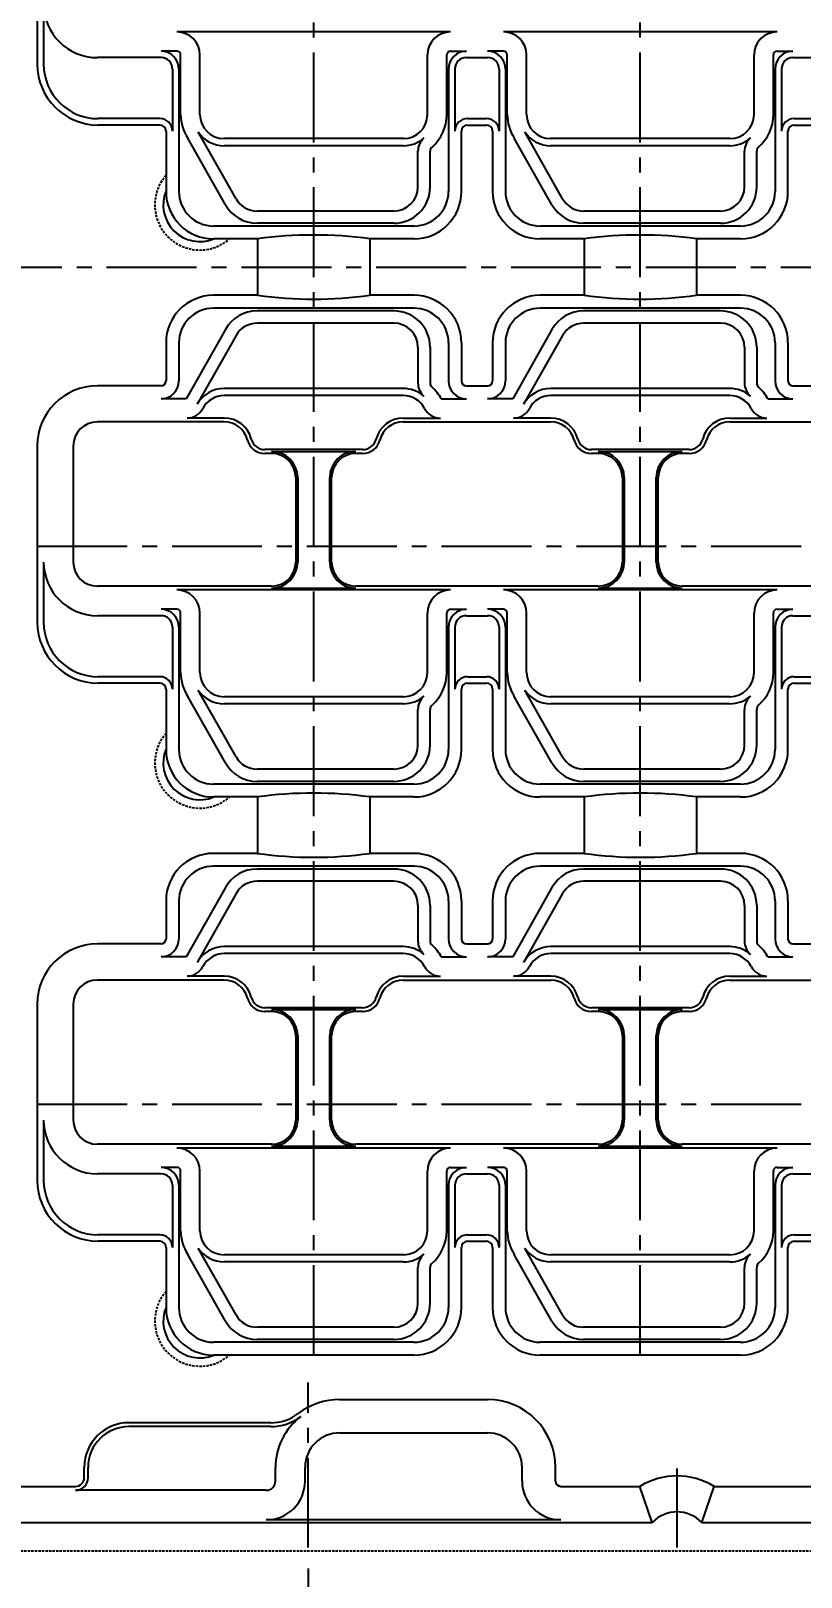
# Model space of a CAD drawing. Extents: x -775 to -24, y -299 to 215.
# Drawn here: x -667.1 to -593.7, y -125 to 22.5 of the extents above; entities that cross this region are included whole.
import ezdxf

# ---------------------------------------------------------------- set-up
doc = ezdxf.new("R2010")
doc.units = 0
doc.header["$LTSCALE"] = 0.45
doc.header["$MEASUREMENT"] = 0
doc.linetypes.add('CENTER2', pattern=[28.575, 19.05, -3.175, 3.175, -3.175])
doc.linetypes.add('HIDDENX2', pattern=[0.75, 0.5, -0.25])
doc.layers.get('0').update_dxf_attribs({"linetype": 'CONTINUOUS'})
doc.layers.get('DEFPOINTS').update_dxf_attribs({"linetype": 'CONTINUOUS'})
for name, color, linetype in [('CENTER', 243, 'CENTER2'), ('DETAIL', 6, 'CONTINUOUS'), ('DIMENSION', 3, 'CONTINUOUS'), ('HIDDEN', 5, 'HIDDENX2'), ('LINE', 7, 'CONTINUOUS'), ('LINE1', 30, 'CONTINUOUS'), ('LINE2', 110, 'CONTINUOUS'), ('LINE3', 230, 'CONTINUOUS'), ('LINE6', 60, 'CONTINUOUS'), ('LINE8', 200, 'CONTINUOUS'), ('LINE9', 140, 'CONTINUOUS'), ('SECTION', 31, 'CONTINUOUS'), ('TEXT', 4, 'CONTINUOUS')]:
    doc.layers.add(name, color=color, linetype=linetype)
doc.styles.add('ROMAND', font='romand.shx', dxfattribs={"height": 6})
doc.dimstyles.get("Standard").update_dxf_attribs({"dimtxt": 0.18, "dimasz": 0.18, "dimexe": 0.18, "dimexo": 0.0625, "dimgap": 0.09, "dimtad": 0, "dimtih": 1, "dimtoh": 1, "dimdec": 4, "dimzin": 0, "dimdsep": 46, "dimtxsty": 'STANDARD', "dimcen": 0.09, "dimadec": 0, "dimazin": 0, "dimtfac": 1, "dimtdec": 4, "dimtofl": 0, "dimtmove": 0, "dimatfit": 3, "dimfxl": 1, "dimtolj": 1, "dimtzin": 0, "dimarcsym": 0})

# ---------------------------------------------------------------- blocks, each defined once
blk = doc.blocks.new('ARROWHEAD')
for p in [(-0.5, 0.25), (-1, 0), (-0.5, -0.25)]:
    blk.add_line(p, (0, 0))
blk = doc.blocks.new('*D10')
at = {"layer": 'DEFPOINTS', "color": 0, "transparency": 16777216}
for p in [(-717.5, 79.89), (-666.55, 79.89), (-666.55, -79.89)]:
    blk.add_point(p, dxfattribs=at)
at = {"layer": 'DIMENSION', "color": 0, "lineweight": -2, "transparency": 16777216}
for p, q in [((-668.55, 79.89), (-719.5, 79.89)), ((-717.5, -73.89), (-717.5, 73.89)), ((-668.55, -79.89), (-719.5, -79.89))]:
    blk.add_line(p, q, dxfattribs=at)
at = {"layer": 'DIMENSION', "color": 0, "lineweight": -2, "transparency": 16777216, "xscale": 6, "yscale": 6, "zscale": 6}
for p, rotation in [((-717.5, 79.89), 90), ((-717.5, -79.89), 270)]:
    blk.add_blockref('ARROWHEAD', p, dxfattribs=dict(at, rotation=rotation))
at = {"layer": 'DIMENSION', "color": 0, "transparency": 16777216, "insert": (-721.5, 0), "char_height": 6, "attachment_point": 5, "rotation": 90, "style": 'ROMAND'}
blk.add_mtext('\\A1;P53.26x3=159.78', dxfattribs=at)
blk = doc.blocks.new('*D12')
at = {"layer": 'DEFPOINTS', "color": 0, "transparency": 16777216}
for p in [(-640.7, -122.195), (-359.3, -122.195), (-359.3, -157.5)]:
    blk.add_point(p, dxfattribs=at)
at = {"layer": 'DIMENSION', "color": 0, "lineweight": -2, "transparency": 16777216}
for p, q in [((-640.7, -124.195), (-640.7, -159.5)), ((-359.3, -124.195), (-359.3, -159.5)), ((-634.7, -157.5), (-365.3, -157.5))]:
    blk.add_line(p, q, dxfattribs=at)
at = {"layer": 'DIMENSION', "color": 0, "lineweight": -2, "transparency": 16777216, "xscale": 6, "yscale": 6, "zscale": 6, "rotation": 180}
blk.add_blockref('ARROWHEAD', (-640.7, -157.5), dxfattribs=at)
at = {"layer": 'DIMENSION', "color": 0, "lineweight": -2, "transparency": 16777216, "xscale": 6, "yscale": 6, "zscale": 6}
blk.add_blockref('ARROWHEAD', (-359.3, -157.5), dxfattribs=at)
at = {"layer": 'DIMENSION', "color": 0, "transparency": 16777216, "insert": (-500, -153.5), "char_height": 6, "attachment_point": 5, "style": 'ROMAND'}
blk.add_mtext('\\A1;P70.35x4=281.4', dxfattribs=at)

msp = doc.modelspace()

# ---------------------------------------------------------------- linework, layer by layer
at = {"layer": 'CENTER'}
for p, q in [((-640.175, -103.82785), (-640.175, 103.82785)), ((-609.025, -103.82785), (-609.025, 103.82785)), ((-698.5, 0), (-191.56344, 0)), ((-666.54797, -26.63), (-333.45203, -26.63)), ((-666.54797, -79.89), (-333.45203, -79.89)), ((-640.7, -122.195), (-640.7, -106.44006)), ((-605.525, -114.65638), (-605.525, -122.195))]:
    msp.add_line(p, q, dxfattribs=at)
at = {"layer": 'DETAIL'}
for p, q in [((-637.7, -111.255), (-623.6, -111.255)), ((-641, -115.85443), (-641, -114.555)), ((-620.3, -115.85443), (-620.3, -114.555)), ((-616.6, -119.55443), (-644.7, -119.55443))]:
    msp.add_line(p, q, dxfattribs=at)
for centre, radius, start, end in [((-651.02748, 5.92752), 3.5, 157.5764905, 292.4235095), ((-651.02748, -47.33248), 3.5, 157.5764905, 292.4235095), ((-651.02748, -100.59248), 3.5, 157.5764905, 292.4235095), ((-637.7, -114.555), 3.3, 90, 180), ((-623.6, -114.555), 3.3, 0, 90), ((-644.7, -115.85443), 3.7, 270, 0), ((-616.6, -115.85443), 3.7, 180, 270)]:
    msp.add_arc(centre, radius, start, end, dxfattribs=at)
at = {"layer": 'HIDDEN'}
msp.add_lwpolyline([(-671.5, -122.5), (-324.5, -122.5, 0.414213562), (-316.5, -114.5), (-316.5, 114.5, 0.414213562), (-324.5, 122.5), (-671.5, 122.5), (-683.5, 110.5), (-683.5, -110.5)], format="xyb", close=True, dxfattribs=at)
for centre in [(-651.02748, 5.92752), (-651.02748, -47.33248), (-651.02748, -100.59248)]:
    msp.add_arc(centre, 4.3, 138.7995848, 311.2004152, dxfattribs=at)
at = {"layer": 'LINE'}
for p, q in [((-648.715, -14.775), (-660.81, -14.775)), ((-631.635, -14.775), (-617.565, -14.775)), ((-600.485, -14.775), (-586.415, -14.775)), ((-663.11, -17.075), (-663.11, -28.145)), ((-644.185, -17.785), (-644.83945, -17.785)), ((-635.51055, -17.785), (-636.165, -17.785)), ((-613.035, -17.785), (-613.68945, -17.785)), ((-604.36055, -17.785), (-605.015, -17.785)), ((-641.885, -20.085), (-641.885, -28.145)), ((-638.465, -28.145), (-638.465, -20.085)), ((-610.735, -20.085), (-610.735, -28.145)), ((-607.315, -28.145), (-607.315, -20.085)), ((-644.185, -30.445), (-660.81, -30.445)), ((-613.035, -30.445), (-636.165, -30.445)), ((-581.885, -30.445), (-605.015, -30.445)), ((-648.715, -68.035), (-660.81, -68.035)), ((-631.635, -68.035), (-617.565, -68.035)), ((-600.485, -68.035), (-586.415, -68.035)), ((-663.11, -70.335), (-663.11, -81.405)), ((-644.185, -71.045), (-644.83945, -71.045)), ((-635.51055, -71.045), (-636.165, -71.045)), ((-613.035, -71.045), (-613.68945, -71.045)), ((-604.36055, -71.045), (-605.015, -71.045)), ((-641.885, -73.345), (-641.885, -81.405)), ((-638.465, -81.405), (-638.465, -73.345)), ((-610.735, -73.345), (-610.735, -81.405)), ((-607.315, -81.405), (-607.315, -73.345)), ((-644.185, -83.705), (-660.81, -83.705)), ((-613.035, -83.705), (-636.165, -83.705)), ((-581.885, -83.705), (-605.015, -83.705)), ((-607.89143, -119.8), (-609.05713, -116.36203)), ((-603.15857, -119.8), (-601.99287, -116.36203))]:
    msp.add_line(p, q, dxfattribs=at)
msp.add_lwpolyline([(-681.105, -37.54143), (-681.105, -107.71921, 0.198912367), (-679.7284, -111.04262), (-672.64051, -118.13051, 0.198912367), (-668.61, -119.8), (-607.89143, -119.8)], format="xyb", dxfattribs=at)
msp.add_lwpolyline([(-603.15857, -119.8), (-537.54143, -119.8)], dxfattribs=at)
for centre, radius, start, end in [((-660.81, -17.075), 2.3, 90, 180), ((-648.715, -17.075), 2.3, 14.3296242, 90), ((-631.635, -17.075), 2.3, 90, 165.6703758), ((-617.565, -17.075), 2.3, 14.3296242, 90), ((-600.485, -17.075), 2.3, 90, 165.6703758), ((-644.83945, -16.085), 1.7, 194.3296242, 270), ((-635.51055, -16.085), 1.7, 270, 345.6703758), ((-613.68945, -16.085), 1.7, 194.3296242, 270), ((-604.36055, -16.085), 1.7, 270, 345.6703758), ((-644.185, -20.085), 2.3, 0, 90), ((-636.165, -20.085), 2.3, 90, 180), ((-613.035, -20.085), 2.3, 0, 90), ((-605.015, -20.085), 2.3, 90, 180), ((-660.81, -28.145), 2.3, 180, 270), ((-644.185, -28.145), 2.3, 270, 360), ((-636.165, -28.145), 2.3, 180, 270), ((-613.035, -28.145), 2.3, 270, 360), ((-605.015, -28.145), 2.3, 180, 270), ((-660.81, -70.335), 2.3, 90, 180), ((-648.715, -70.335), 2.3, 14.3296242, 90), ((-631.635, -70.335), 2.3, 90, 165.6703758), ((-617.565, -70.335), 2.3, 14.3296242, 90), ((-600.485, -70.335), 2.3, 90, 165.6703758), ((-644.83945, -69.345), 1.7, 194.3296242, 270), ((-635.51055, -69.345), 1.7, 270, 345.6703758), ((-613.68945, -69.345), 1.7, 194.3296242, 270), ((-604.36055, -69.345), 1.7, 270, 345.6703758), ((-644.185, -73.345), 2.3, 0, 90), ((-636.165, -73.345), 2.3, 90, 180), ((-613.035, -73.345), 2.3, 0, 90), ((-605.015, -73.345), 2.3, 90, 180), ((-660.81, -81.405), 2.3, 180, 270), ((-644.185, -81.405), 2.3, 270, 360), ((-636.165, -81.405), 2.3, 180, 270), ((-613.035, -81.405), 2.3, 270, 360), ((-605.015, -81.405), 2.3, 180, 270), ((-605.525, -122.1), 3.3, 44.1843852, 135.8156148)]:
    msp.add_arc(centre, radius, start, end, dxfattribs=at)
at = {"layer": 'LINE1'}
for p, q in [((-647.58127, 6.51702), (-651.1947, 12.90076)), ((-616.43127, 6.51702), (-620.0447, 12.90076)), ((-631.625, 11.58468), (-648.725, 11.58468)), ((-630.235, 7.65), (-630.235, 11.05137)), ((-600.475, 11.58468), (-617.575, 11.58468)), ((-599.085, 7.65), (-599.085, 11.05137)), ((-632.535, 5.35), (-645.57967, 5.35)), ((-601.385, 5.35), (-614.42967, 5.35)), ((-632.535, -5.35), (-645.57967, -5.35)), ((-601.385, -5.35), (-614.42967, -5.35)), ((-647.58127, -6.51702), (-651.30429, -13.09437)), ((-616.43127, -6.51702), (-620.15429, -13.09437)), ((-630.235, -7.65), (-630.235, -11.0602)), ((-599.085, -7.65), (-599.085, -11.0602)), ((-631.635, -11.58468), (-648.715, -11.58468)), ((-600.485, -11.58468), (-617.565, -11.58468)), ((-647.58127, -46.74298), (-651.1947, -40.35924)), ((-616.43127, -46.74298), (-620.0447, -40.35924)), ((-631.625, -41.67532), (-648.725, -41.67532)), ((-630.235, -45.61), (-630.235, -42.20863)), ((-600.475, -41.67532), (-617.575, -41.67532)), ((-599.085, -45.61), (-599.085, -42.20863)), ((-632.535, -47.91), (-645.57967, -47.91)), ((-601.385, -47.91), (-614.42967, -47.91)), ((-632.535, -58.61), (-645.57967, -58.61)), ((-601.385, -58.61), (-614.42967, -58.61)), ((-647.58127, -59.77702), (-651.30429, -66.35437)), ((-616.43127, -59.77702), (-620.15429, -66.35437)), ((-630.235, -60.91), (-630.235, -64.3202)), ((-599.085, -60.91), (-599.085, -64.3202)), ((-631.635, -64.84468), (-648.715, -64.84468)), ((-600.485, -64.84468), (-617.565, -64.84468)), ((-647.58127, -100.00298), (-651.1947, -93.61924)), ((-616.43127, -100.00298), (-620.0447, -93.61924)), ((-631.625, -94.93532), (-648.725, -94.93532)), ((-630.235, -98.87), (-630.235, -95.46863)), ((-600.475, -94.93532), (-617.575, -94.93532)), ((-599.085, -98.87), (-599.085, -95.46863)), ((-632.535, -101.17), (-645.57967, -101.17)), ((-601.385, -101.17), (-614.42967, -101.17))]:
    msp.add_line(p, q, dxfattribs=at)
for centre, radius, start, end in [((-648.725, 14.56), 2.97532, 213.8947944, 270), ((-631.625, 14.56), 2.97532, 270, 311.369924), ((-628.535, 11.05137), 1.7, 131.369924, 180), ((-617.575, 14.56), 2.97532, 213.8947944, 270), ((-600.475, 14.56), 2.97532, 270, 311.369924), ((-597.385, 11.05137), 1.7, 131.369924, 180), ((-632.535, 7.65), 2.3, 270, 0), ((-601.385, 7.65), 2.3, 270, 0), ((-645.57967, 7.65), 2.3, 209.5114986, 270), ((-614.42967, 7.65), 2.3, 209.5114986, 270), ((-645.57967, -7.65), 2.3, 90, 150.4885014), ((-632.535, -7.65), 2.3, 0, 90), ((-614.42967, -7.65), 2.3, 90, 150.4885014), ((-601.385, -7.65), 2.3, 0, 90), ((-648.715, -14.56), 2.97532, 90, 150.4885014), ((-631.635, -14.56), 2.97532, 48.4665706, 90), ((-628.535, -11.0602), 1.7, 180, 228.4665706), ((-617.565, -14.56), 2.97532, 90, 150.4885014), ((-600.485, -14.56), 2.97532, 48.4665706, 90), ((-597.385, -11.0602), 1.7, 180, 228.4665706), ((-648.725, -38.7), 2.97532, 213.8947944, 270), ((-631.625, -38.7), 2.97532, 270, 311.369924), ((-628.535, -42.20863), 1.7, 131.369924, 180), ((-617.575, -38.7), 2.97532, 213.8947944, 270), ((-600.475, -38.7), 2.97532, 270, 311.369924), ((-597.385, -42.20863), 1.7, 131.369924, 180), ((-632.535, -45.61), 2.3, 270, 0), ((-601.385, -45.61), 2.3, 270, 0), ((-645.57967, -45.61), 2.3, 209.5114986, 270), ((-614.42967, -45.61), 2.3, 209.5114986, 270), ((-645.57967, -60.91), 2.3, 90, 150.4885014), ((-632.535, -60.91), 2.3, 0, 90), ((-614.42967, -60.91), 2.3, 90, 150.4885014), ((-601.385, -60.91), 2.3, 0, 90), ((-648.715, -67.82), 2.97532, 90, 150.4885014), ((-631.635, -67.82), 2.97532, 48.4665706, 90), ((-628.535, -64.3202), 1.7, 180, 228.4665706), ((-617.565, -67.82), 2.97532, 90, 150.4885014), ((-600.485, -67.82), 2.97532, 48.4665706, 90), ((-597.385, -64.3202), 1.7, 180, 228.4665706), ((-648.725, -91.96), 2.97532, 213.8947944, 270), ((-631.625, -91.96), 2.97532, 270, 311.369924), ((-628.535, -95.46863), 1.7, 131.369924, 180), ((-617.575, -91.96), 2.97532, 213.8947944, 270), ((-600.475, -91.96), 2.97532, 270, 311.369924), ((-597.385, -95.46863), 1.7, 131.369924, 180), ((-645.57967, -98.87), 2.3, 209.5114986, 270), ((-632.535, -98.87), 2.3, 270, 0), ((-614.42967, -98.87), 2.3, 209.5114986, 270), ((-601.385, -98.87), 2.3, 270, 0)]:
    msp.add_arc(centre, radius, start, end, dxfattribs=at)
at = {"layer": 'LINE2'}
for p, q in [((-653.225, 20.60488), (-654.735, 20.60488)), ((-652.86677, 14.56), (-652.86677, 20.24665)), ((-627.48323, 14.56), (-627.48323, 20.24665)), ((-627.125, 20.60488), (-625.615, 20.60488)), ((-622.075, 20.60488), (-623.585, 20.60488)), ((-621.71677, 14.56), (-621.71677, 20.24665)), ((-596.33323, 14.56), (-596.33323, 20.24665)), ((-595.975, 20.60488), (-594.465, 20.60488)), ((-653.035, 18.90488), (-653.035, 7.22)), ((-627.315, 18.90488), (-627.315, 7.22)), ((-621.885, 18.90488), (-621.885, 7.22)), ((-596.165, 18.90488), (-596.165, 7.22)), ((-648.59638, 5.94243), (-652.18964, 12.29052)), ((-617.44638, 5.94243), (-621.03964, 12.29052)), ((-629.06855, 7.65), (-629.06855, 11.05137)), ((-597.91855, 7.65), (-597.91855, 11.05137)), ((-630.615, 3.92), (-649.735, 3.92)), ((-632.535, 4.18355), (-645.57967, 4.18355)), ((-599.465, 3.92), (-618.585, 3.92)), ((-601.385, 4.18355), (-614.42967, 4.18355)), ((-630.615, -3.92), (-649.735, -3.92)), ((-632.535, -4.18355), (-645.57967, -4.18355)), ((-599.465, -3.92), (-618.585, -3.92)), ((-601.385, -4.18355), (-614.42967, -4.18355)), ((-653.035, -7.22), (-653.035, -10.86488)), ((-648.59638, -5.94243), (-652.34493, -12.56488)), ((-627.315, -7.22), (-627.315, -10.86488)), ((-621.885, -7.22), (-621.885, -10.86488)), ((-617.44638, -5.94243), (-621.19493, -12.56488)), ((-596.165, -7.22), (-596.165, -10.86488)), ((-629.06855, -7.65), (-629.06855, -11.0602)), ((-597.91855, -7.65), (-597.91855, -11.0602)), ((-652.34493, -12.56488), (-654.735, -12.56488)), ((-628.00544, -12.56488), (-625.615, -12.56488)), ((-621.19493, -12.56488), (-623.585, -12.56488)), ((-596.85544, -12.56488), (-594.465, -12.56488)), ((-653.225, -32.65512), (-654.735, -32.65512)), ((-652.86677, -38.7), (-652.86677, -33.01335)), ((-627.48323, -38.7), (-627.48323, -33.01335)), ((-627.125, -32.65512), (-625.615, -32.65512)), ((-622.075, -32.65512), (-623.585, -32.65512)), ((-621.71677, -38.7), (-621.71677, -33.01335)), ((-596.33323, -38.7), (-596.33323, -33.01335)), ((-595.975, -32.65512), (-594.465, -32.65512)), ((-653.035, -34.35512), (-653.035, -46.04)), ((-627.315, -34.35512), (-627.315, -46.04)), ((-621.885, -34.35512), (-621.885, -46.04)), ((-596.165, -34.35512), (-596.165, -46.04)), ((-648.59638, -47.31757), (-652.18964, -40.96948)), ((-617.44638, -47.31757), (-621.03964, -40.96948)), ((-629.06855, -45.61), (-629.06855, -42.20863)), ((-597.91855, -45.61), (-597.91855, -42.20863)), ((-630.615, -49.34), (-649.735, -49.34)), ((-632.535, -49.07645), (-645.57967, -49.07645)), ((-599.465, -49.34), (-618.585, -49.34)), ((-601.385, -49.07645), (-614.42967, -49.07645)), ((-630.615, -57.18), (-649.735, -57.18)), ((-632.535, -57.44355), (-645.57967, -57.44355)), ((-599.465, -57.18), (-618.585, -57.18)), ((-601.385, -57.44355), (-614.42967, -57.44355)), ((-653.035, -60.48), (-653.035, -64.12488)), ((-648.59638, -59.20243), (-652.34493, -65.82488)), ((-627.315, -60.48), (-627.315, -64.12488)), ((-621.885, -60.48), (-621.885, -64.12488)), ((-617.44638, -59.20243), (-621.19493, -65.82488)), ((-596.165, -60.48), (-596.165, -64.12488)), ((-629.06855, -60.91), (-629.06855, -64.3202)), ((-597.91855, -60.91), (-597.91855, -64.3202)), ((-652.34493, -65.82488), (-654.735, -65.82488)), ((-628.00544, -65.82488), (-625.615, -65.82488)), ((-621.19493, -65.82488), (-623.585, -65.82488)), ((-596.85544, -65.82488), (-594.465, -65.82488)), ((-653.225, -85.91512), (-654.735, -85.91512)), ((-652.86677, -91.96), (-652.86677, -86.27335)), ((-627.48323, -91.96), (-627.48323, -86.27335)), ((-627.125, -85.91512), (-625.615, -85.91512)), ((-622.075, -85.91512), (-623.585, -85.91512)), ((-621.71677, -91.96), (-621.71677, -86.27335)), ((-596.33323, -91.96), (-596.33323, -86.27335)), ((-595.975, -85.91512), (-594.465, -85.91512)), ((-653.035, -87.61512), (-653.035, -99.3)), ((-627.315, -87.61512), (-627.315, -99.3)), ((-621.885, -87.61512), (-621.885, -99.3)), ((-596.165, -87.61512), (-596.165, -99.3)), ((-648.59638, -100.57757), (-652.18964, -94.22948)), ((-617.44638, -100.57757), (-621.03964, -94.22948)), ((-629.06855, -98.87), (-629.06855, -95.46863)), ((-597.91855, -98.87), (-597.91855, -95.46863)), ((-630.615, -102.6), (-649.735, -102.6)), ((-632.535, -102.33645), (-645.57967, -102.33645)), ((-599.465, -102.6), (-618.585, -102.6)), ((-601.385, -102.33645), (-614.42967, -102.33645))]:
    msp.add_line(p, q, dxfattribs=at)
for centre, radius, start, end in [((-654.735, 18.90488), 1.7, 0, 90), ((-653.225, 20.24665), 0.35823, 0, 90), ((-627.125, 20.24665), 0.35823, 90, 180), ((-625.615, 18.90488), 1.7, 90, 180), ((-623.585, 18.90488), 1.7, 0, 90), ((-622.075, 20.24665), 0.35823, 0, 90), ((-595.975, 20.24665), 0.35823, 90, 180), ((-594.465, 18.90488), 1.7, 90, 180), ((-648.725, 14.56), 4.14177, 180, 213.2263763), ((-631.625, 14.56), 4.14177, 311.369924, 0), ((-617.575, 14.56), 4.14177, 180, 213.2263763), ((-600.475, 14.56), 4.14177, 311.369924, 0), ((-628.535, 11.05137), 0.53355, 131.369924, 180), ((-597.385, 11.05137), 0.53355, 131.369924, 180), ((-632.535, 7.65), 3.46645, 270, 0), ((-601.385, 7.65), 3.46645, 270, 0), ((-649.735, 7.22), 3.3, 180, 270), ((-645.57967, 7.65), 3.46645, 209.5114986, 270), ((-630.615, 7.22), 3.3, 270, 0), ((-618.585, 7.22), 3.3, 180, 270), ((-614.42967, 7.65), 3.46645, 209.5114986, 270), ((-599.465, 7.22), 3.3, 270, 0), ((-649.735, -7.22), 3.3, 90, 180), ((-645.57967, -7.65), 3.46645, 90, 150.4885014), ((-632.535, -7.65), 3.46645, 0, 90), ((-630.615, -7.22), 3.3, 0, 90), ((-618.585, -7.22), 3.3, 90, 180), ((-614.42967, -7.65), 3.46645, 90, 150.4885014), ((-601.385, -7.65), 3.46645, 0, 90), ((-599.465, -7.22), 3.3, 0, 90), ((-654.735, -10.86488), 1.7, 270, 0), ((-628.535, -11.0602), 0.53355, 180, 228.4665706), ((-631.635, -14.56), 4.14177, 28.7969998, 48.4665706), ((-625.615, -10.86488), 1.7, 180, 270), ((-623.585, -10.86488), 1.7, 270, 0), ((-597.385, -11.0602), 0.53355, 180, 228.4665706), ((-600.485, -14.56), 4.14177, 28.7969998, 48.4665706), ((-594.465, -10.86488), 1.7, 180, 270), ((-654.735, -34.35512), 1.7, 0, 90), ((-653.225, -33.01335), 0.35823, 0, 90), ((-627.125, -33.01335), 0.35823, 90, 180), ((-625.615, -34.35512), 1.7, 90, 180), ((-623.585, -34.35512), 1.7, 0, 90), ((-622.075, -33.01335), 0.35823, 0, 90), ((-595.975, -33.01335), 0.35823, 90, 180), ((-594.465, -34.35512), 1.7, 90, 180), ((-648.725, -38.7), 4.14177, 180, 213.2263763), ((-631.625, -38.7), 4.14177, 311.369924, 0), ((-617.575, -38.7), 4.14177, 180, 213.2263763), ((-600.475, -38.7), 4.14177, 311.369924, 0), ((-628.535, -42.20863), 0.53355, 131.369924, 180), ((-597.385, -42.20863), 0.53355, 131.369924, 180), ((-632.535, -45.61), 3.46645, 270, 0), ((-601.385, -45.61), 3.46645, 270, 0), ((-649.735, -46.04), 3.3, 180, 270), ((-630.615, -46.04), 3.3, 270, 0), ((-618.585, -46.04), 3.3, 180, 270), ((-599.465, -46.04), 3.3, 270, 0), ((-645.57967, -45.61), 3.46645, 209.5114986, 270), ((-614.42967, -45.61), 3.46645, 209.5114986, 270), ((-649.735, -60.48), 3.3, 90, 180), ((-645.57967, -60.91), 3.46645, 90, 150.4885014), ((-632.535, -60.91), 3.46645, 0, 90), ((-630.615, -60.48), 3.3, 0, 90), ((-618.585, -60.48), 3.3, 90, 180), ((-614.42967, -60.91), 3.46645, 90, 150.4885014), ((-601.385, -60.91), 3.46645, 0, 90), ((-599.465, -60.48), 3.3, 0, 90), ((-654.735, -64.12488), 1.7, 270, 0), ((-628.535, -64.3202), 0.53355, 180, 228.4665706), ((-631.635, -67.82), 4.14177, 28.7969998, 48.4665706), ((-625.615, -64.12488), 1.7, 180, 270), ((-623.585, -64.12488), 1.7, 270, 0), ((-597.385, -64.3202), 0.53355, 180, 228.4665706), ((-600.485, -67.82), 4.14177, 28.7969998, 48.4665706), ((-594.465, -64.12488), 1.7, 180, 270), ((-654.735, -87.61512), 1.7, 360, 90), ((-653.225, -86.27335), 0.35823, 0, 90), ((-627.125, -86.27335), 0.35823, 90, 180), ((-625.615, -87.61512), 1.7, 90, 180), ((-623.585, -87.61512), 1.7, 360, 90), ((-622.075, -86.27335), 0.35823, 0, 90), ((-595.975, -86.27335), 0.35823, 90, 180), ((-594.465, -87.61512), 1.7, 90, 180), ((-648.725, -91.96), 4.14177, 180, 213.2263763), ((-631.625, -91.96), 4.14177, 311.369924, 0), ((-617.575, -91.96), 4.14177, 180, 213.2263763), ((-600.475, -91.96), 4.14177, 311.369924, 0), ((-628.535, -95.46863), 0.53355, 131.369924, 180), ((-597.385, -95.46863), 0.53355, 131.369924, 180), ((-649.735, -99.3), 3.3, 180, 270), ((-632.535, -98.87), 3.46645, 270, 0), ((-630.615, -99.3), 3.3, 270, 0), ((-618.585, -99.3), 3.3, 180, 270), ((-601.385, -98.87), 3.46645, 270, 0), ((-599.465, -99.3), 3.3, 270, 0), ((-645.57967, -98.87), 3.46645, 209.5114986, 270), ((-614.42967, -98.87), 3.46645, 209.5114986, 270)]:
    msp.add_arc(centre, radius, start, end, dxfattribs=at)
at = {"layer": 'LINE3'}
for p, q in [((-627.125, 22.44665), (-653.225, 22.44665)), ((-595.975, 22.44665), (-622.075, 22.44665)), ((-651.025, 14.56), (-651.025, 20.24665)), ((-629.325, 14.56), (-629.325, 20.24665)), ((-619.875, 14.56), (-619.875, 20.24665)), ((-598.175, 14.56), (-598.175, 20.24665)), ((-631.625, 12.26), (-648.725, 12.26)), ((-600.475, 12.26), (-617.575, 12.26)), ((-631.635, -12.26), (-648.715, -12.26)), ((-600.485, -12.26), (-617.565, -12.26)), ((-648.715, -14.40665), (-652.25973, -14.40665)), ((-631.635, -14.40665), (-628.09027, -14.40665)), ((-617.565, -14.40665), (-621.10973, -14.40665)), ((-600.485, -14.40665), (-596.94027, -14.40665)), ((-635.51055, -17.41665), (-644.83945, -17.41665)), ((-604.36055, -17.41665), (-613.68945, -17.41665)), ((-627.125, -30.81335), (-653.225, -30.81335)), ((-595.975, -30.81335), (-622.075, -30.81335)), ((-651.025, -38.7), (-651.025, -33.01335)), ((-629.325, -38.7), (-629.325, -33.01335)), ((-619.875, -38.7), (-619.875, -33.01335)), ((-598.175, -38.7), (-598.175, -33.01335)), ((-631.625, -41), (-648.725, -41)), ((-600.475, -41), (-617.575, -41)), ((-631.635, -65.52), (-648.715, -65.52)), ((-600.485, -65.52), (-617.565, -65.52)), ((-648.715, -67.66665), (-652.25973, -67.66665)), ((-631.635, -67.66665), (-628.09027, -67.66665)), ((-617.565, -67.66665), (-621.10973, -67.66665)), ((-600.485, -67.66665), (-596.94027, -67.66665)), ((-635.51055, -70.67665), (-644.83945, -70.67665)), ((-604.36055, -70.67665), (-613.68945, -70.67665)), ((-627.125, -84.07335), (-653.225, -84.07335)), ((-595.975, -84.07335), (-622.075, -84.07335)), ((-651.025, -91.96), (-651.025, -86.27335)), ((-629.325, -91.96), (-629.325, -86.27335)), ((-619.875, -91.96), (-619.875, -86.27335)), ((-598.175, -91.96), (-598.175, -86.27335)), ((-631.625, -94.26), (-648.725, -94.26)), ((-600.475, -94.26), (-617.575, -94.26))]:
    msp.add_line(p, q, dxfattribs=at)
for centre, radius, start, end in [((-653.225, 20.24665), 2.2, 0, 90), ((-627.125, 20.24665), 2.2, 90, 180), ((-622.075, 20.24665), 2.2, 0, 90), ((-595.975, 20.24665), 2.2, 90, 180), ((-648.725, 14.56), 2.3, 180, 270), ((-631.625, 14.56), 2.3, 270, 0), ((-617.575, 14.56), 2.3, 180, 270), ((-600.475, 14.56), 2.3, 270, 0), ((-648.715, -14.56), 2.3, 90, 152.3972596), ((-631.635, -14.56), 2.3, 27.6027404, 90), ((-617.565, -14.56), 2.3, 90, 152.3972596), ((-600.485, -14.56), 2.3, 27.6027404, 90), ((-652.25973, -12.70665), 1.7, 270, 332.3972596), ((-648.715, -17.075), 2.66835, 14.3296242, 90), ((-631.635, -17.075), 2.66835, 90, 165.6703758), ((-628.09027, -12.70665), 1.7, 207.6027404, 270), ((-621.10973, -12.70665), 1.7, 270, 332.3972596), ((-617.565, -17.075), 2.66835, 14.3296242, 90), ((-600.485, -17.075), 2.66835, 90, 165.6703758), ((-596.94027, -12.70665), 1.7, 207.6027404, 270), ((-644.83945, -16.085), 1.33165, 194.3296242, 270), ((-635.51055, -16.085), 1.33165, 270, 345.6703758), ((-613.68945, -16.085), 1.33165, 194.3296242, 270), ((-604.36055, -16.085), 1.33165, 270, 345.6703758), ((-653.225, -33.01335), 2.2, 0, 90), ((-627.125, -33.01335), 2.2, 90, 180), ((-622.075, -33.01335), 2.2, 0, 90), ((-595.975, -33.01335), 2.2, 90, 180), ((-648.725, -38.7), 2.3, 180, 270), ((-631.625, -38.7), 2.3, 270, 0), ((-617.575, -38.7), 2.3, 180, 270), ((-600.475, -38.7), 2.3, 270, 0), ((-648.715, -67.82), 2.3, 90, 152.3972596), ((-631.635, -67.82), 2.3, 27.6027404, 90), ((-617.565, -67.82), 2.3, 90, 152.3972596), ((-600.485, -67.82), 2.3, 27.6027404, 90), ((-652.25973, -65.96665), 1.7, 270, 332.3972596), ((-648.715, -70.335), 2.66835, 14.3296242, 90), ((-631.635, -70.335), 2.66835, 90, 165.6703758), ((-628.09027, -65.96665), 1.7, 207.6027404, 270), ((-621.10973, -65.96665), 1.7, 270, 332.3972596), ((-617.565, -70.335), 2.66835, 14.3296242, 90), ((-600.485, -70.335), 2.66835, 90, 165.6703758), ((-596.94027, -65.96665), 1.7, 207.6027404, 270), ((-644.83945, -69.345), 1.33165, 194.3296242, 270), ((-635.51055, -69.345), 1.33165, 270, 345.6703758), ((-613.68945, -69.345), 1.33165, 194.3296242, 270), ((-604.36055, -69.345), 1.33165, 270, 345.6703758), ((-653.225, -86.27335), 2.2, 0, 90), ((-627.125, -86.27335), 2.2, 90, 180), ((-622.075, -86.27335), 2.2, 0, 90), ((-595.975, -86.27335), 2.2, 90, 180), ((-648.725, -91.96), 2.3, 180, 270), ((-631.625, -91.96), 2.3, 270, 0), ((-617.575, -91.96), 2.3, 180, 270), ((-600.475, -91.96), 2.3, 270, 0)]:
    msp.add_arc(centre, radius, start, end, dxfattribs=at)
at = {"layer": 'LINE6'}
for p, q in [((-644.185, -17.60082), (-636.165, -17.60082)), ((-613.035, -17.60082), (-605.015, -17.60082)), ((-641.70082, -20.085), (-641.70082, -28.145)), ((-638.64918, -28.145), (-638.64918, -20.085)), ((-610.55082, -20.085), (-610.55082, -28.145)), ((-607.49918, -28.145), (-607.49918, -20.085)), ((-644.185, -30.62918), (-636.165, -30.62918)), ((-613.035, -30.62918), (-605.015, -30.62918)), ((-644.185, -70.86082), (-636.165, -70.86082)), ((-613.035, -70.86082), (-605.015, -70.86082)), ((-641.70082, -73.345), (-641.70082, -81.405)), ((-638.64918, -81.405), (-638.64918, -73.345)), ((-610.55082, -73.345), (-610.55082, -81.405)), ((-607.49918, -81.405), (-607.49918, -73.345)), ((-644.185, -83.88918), (-636.165, -83.88918)), ((-613.035, -83.88918), (-605.015, -83.88918))]:
    msp.add_line(p, q, dxfattribs=at)
for centre, start, end in [((-644.185, -20.085), 0, 90), ((-636.165, -20.085), 90, 180), ((-613.035, -20.085), 0, 90), ((-605.015, -20.085), 90, 180), ((-644.185, -28.145), 270, 360), ((-636.165, -28.145), 180, 270), ((-613.035, -28.145), 270, 360), ((-605.015, -28.145), 180, 270), ((-644.185, -73.345), 0, 90), ((-636.165, -73.345), 90, 180), ((-613.035, -73.345), 0, 90), ((-605.015, -73.345), 90, 180), ((-644.185, -81.405), 270, 360), ((-636.165, -81.405), 180, 270), ((-613.035, -81.405), 270, 360), ((-605.015, -81.405), 180, 270)]:
    msp.add_arc(centre, 2.48418, start, end, dxfattribs=at)
at = {"layer": 'LINE8'}
for centre, start, end in [((-640.175, -36.21653), 82.1469066, 97.8530934), ((-609.025, -36.21653), 82.1469066, 97.8530934), ((-640.175, 36.21653), 262.1469066, 277.8530934), ((-609.025, 36.21653), 262.1469066, 277.8530934), ((-640.175, -89.47653), 82.1469066, 97.8530934), ((-609.025, -89.47653), 82.1469066, 97.8530934), ((-640.175, -17.04347), 262.1469066, 277.8530934), ((-609.025, -17.04347), 262.1469066, 277.8530934)]:
    msp.add_arc(centre, 39.27704, start, end, dxfattribs=at)
at = {"layer": 'LINE9'}
for p, q in [((-644.27267, -110.655), (-657.8, -110.655)), ((-661.7, -115.53039), (-661.7, -114.555)), ((-643.82404, -115.85443), (-643.82404, -114.555)), ((-644.7, -116.73039), (-662.9, -116.73039))]:
    msp.add_line(p, q, dxfattribs=at)
for centre, radius, start, end in [((-657.8, -114.555), 3.9, 90, 180), ((-644.27267, -105.955), 4.7, 270, 307.389362), ((-637.7, -114.555), 6.12404, 127.389362, 180), ((-662.9, -115.53039), 1.2, 270, 0), ((-644.7, -115.85443), 0.87596, 270, 0)]:
    msp.add_arc(centre, radius, start, end, dxfattribs=at)
at = {"layer": 'SECTION'}
for p, q in [((-666.54797, 36.185), (-666.54797, 19.37)), ((-654.84892, 13.55608), (-660.73404, 13.55608)), ((-625.50108, 13.55608), (-623.69892, 13.55608)), ((-594.35108, 13.55608), (-592.54892, 13.55608)), ((-654.26285, 12.97), (-654.26285, 7.22)), ((-626.08715, 7.22), (-626.08715, 12.97)), ((-623.11285, 12.97), (-623.11285, 7.22)), ((-594.93715, 7.22), (-594.93715, 12.97)), ((-645.54156, 2.69215), (-649.735, 2.69215)), ((-645.54156, 2.69215), (-645.54156, -2.69215)), ((-630.615, 2.69215), (-634.80844, 2.69215)), ((-634.80844, 2.69215), (-634.80844, -2.69215)), ((-614.39156, 2.69215), (-618.585, 2.69215)), ((-614.39156, 2.69215), (-614.39156, -2.69215)), ((-599.465, 2.69215), (-603.65844, 2.69215)), ((-603.65844, 2.69215), (-603.65844, -2.69215)), ((-645.54156, -2.69215), (-649.735, -2.69215)), ((-630.615, -2.69215), (-634.80844, -2.69215)), ((-614.39156, -2.69215), (-618.585, -2.69215)), ((-599.465, -2.69215), (-603.65844, -2.69215)), ((-654.26285, -7.22), (-654.26285, -10.86488)), ((-626.08715, -7.22), (-626.08715, -10.86488)), ((-623.11285, -7.22), (-623.11285, -10.86488)), ((-594.93715, -7.22), (-594.93715, -10.86488)), ((-654.735, -11.33703), (-660.81, -11.33703)), ((-625.615, -11.33703), (-623.585, -11.33703)), ((-594.465, -11.33703), (-592.435, -11.33703)), ((-666.54797, -17.075), (-666.54797, -33.89)), ((-654.84892, -39.70392), (-660.73404, -39.70392)), ((-625.50108, -39.70392), (-623.69892, -39.70392)), ((-594.35108, -39.70392), (-592.54892, -39.70392)), ((-654.26285, -40.29), (-654.26285, -46.04)), ((-626.08715, -46.04), (-626.08715, -40.29)), ((-623.11285, -40.29), (-623.11285, -46.04)), ((-594.93715, -46.04), (-594.93715, -40.29)), ((-645.54156, -50.56785), (-649.735, -50.56785)), ((-645.54156, -50.56785), (-645.54156, -55.95215)), ((-630.615, -50.56785), (-634.80844, -50.56785)), ((-634.80844, -50.56785), (-634.80844, -55.95215)), ((-614.39156, -50.56785), (-618.585, -50.56785)), ((-614.39156, -50.56785), (-614.39156, -55.95215)), ((-599.465, -50.56785), (-603.65844, -50.56785)), ((-603.65844, -50.56785), (-603.65844, -55.95215)), ((-645.54156, -55.95215), (-649.735, -55.95215)), ((-630.615, -55.95215), (-634.80844, -55.95215)), ((-614.39156, -55.95215), (-618.585, -55.95215)), ((-599.465, -55.95215), (-603.65844, -55.95215)), ((-654.26285, -60.48), (-654.26285, -64.12488)), ((-626.08715, -60.48), (-626.08715, -64.12488)), ((-623.11285, -60.48), (-623.11285, -64.12488)), ((-594.93715, -60.48), (-594.93715, -64.12488)), ((-654.735, -64.59703), (-660.81, -64.59703)), ((-625.615, -64.59703), (-623.585, -64.59703)), ((-594.465, -64.59703), (-592.435, -64.59703)), ((-666.54797, -70.335), (-666.54797, -87.15)), ((-654.84892, -92.96392), (-660.73404, -92.96392)), ((-654.26285, -93.55), (-654.26285, -99.3)), ((-626.08715, -99.3), (-626.08715, -93.55)), ((-625.50108, -92.96392), (-623.69892, -92.96392)), ((-623.11285, -93.55), (-623.11285, -99.3)), ((-594.93715, -99.3), (-594.93715, -93.55)), ((-594.35108, -92.96392), (-592.54892, -92.96392)), ((-630.615, -103.82785), (-649.735, -103.82785)), ((-599.465, -103.82785), (-618.585, -103.82785)), ((-637.7, -108.0626), (-623.6, -108.0626)), ((-644.27267, -110.28665), (-657.8, -110.28665)), ((-662.06835, -115.53039), (-662.06835, -114.555)), ((-617.1076, -115.85443), (-617.1076, -114.555))]:
    msp.add_line(p, q, dxfattribs=at)
msp.add_lwpolyline([(-677.66703, -94.45), (-677.66703, -107.71921, 0.198912367), (-677.29739, -108.61161), (-670.2095, -115.6995, 0.198912367), (-668.61, -116.36203), (-662.9, -116.36203)], format="xyb", dxfattribs=at)
for points in [[(-616.6, -116.36203), (-609.05713, -116.36203)], [(-601.99287, -116.36203), (-592.55, -116.36203)]]:
    msp.add_lwpolyline(points, dxfattribs=at)
for centre, radius, start, end in [((-660.73404, 19.37), 5.81392, 180, 270), ((-654.84892, 12.97), 0.58608, 0, 90), ((-625.50108, 12.97), 0.58608, 90, 180), ((-623.69892, 12.97), 0.58608, 0, 90), ((-594.35108, 12.97), 0.58608, 90, 180), ((-649.735, 7.22), 4.52785, 180, 270), ((-630.615, 7.22), 4.52785, 270, 0), ((-618.585, 7.22), 4.52785, 180, 270), ((-599.465, 7.22), 4.52785, 270, 0), ((-649.735, -7.22), 4.52785, 90, 180), ((-630.615, -7.22), 4.52785, 0, 90), ((-618.585, -7.22), 4.52785, 90, 180), ((-599.465, -7.22), 4.52785, 0, 90), ((-660.81, -17.075), 5.73797, 90, 180), ((-654.735, -10.86488), 0.47215, 270, 0), ((-625.615, -10.86488), 0.47215, 180, 270), ((-623.585, -10.86488), 0.47215, 270, 0), ((-594.465, -10.86488), 0.47215, 180, 270), ((-660.73404, -33.89), 5.81392, 180, 270), ((-654.84892, -40.29), 0.58608, 0, 90), ((-625.50108, -40.29), 0.58608, 90, 180), ((-623.69892, -40.29), 0.58608, 0, 90), ((-594.35108, -40.29), 0.58608, 90, 180), ((-649.735, -46.04), 4.52785, 180, 270), ((-630.615, -46.04), 4.52785, 270, 0), ((-618.585, -46.04), 4.52785, 180, 270), ((-599.465, -46.04), 4.52785, 270, 0), ((-649.735, -60.48), 4.52785, 90, 180), ((-630.615, -60.48), 4.52785, 0, 90), ((-618.585, -60.48), 4.52785, 90, 180), ((-599.465, -60.48), 4.52785, 0, 90), ((-660.81, -70.335), 5.73797, 90, 180), ((-654.735, -64.12488), 0.47215, 270, 0), ((-625.615, -64.12488), 0.47215, 180, 270), ((-623.585, -64.12488), 0.47215, 270, 0), ((-594.465, -64.12488), 0.47215, 180, 270), ((-660.73404, -87.15), 5.81392, 180, 270), ((-654.84892, -93.55), 0.58608, 0, 90), ((-625.50108, -93.55), 0.58608, 90, 180), ((-623.69892, -93.55), 0.58608, 0, 90), ((-594.35108, -93.55), 0.58608, 90, 180), ((-649.735, -99.3), 4.52785, 180, 270), ((-630.615, -99.3), 4.52785, 270, 0), ((-618.585, -99.3), 4.52785, 180, 270), ((-599.465, -99.3), 4.52785, 270, 0), ((-637.7, -114.555), 6.4924, 90, 127.389362), ((-623.6, -114.555), 6.4924, 0, 90), ((-657.8, -114.555), 4.26835, 90, 180), ((-644.27267, -105.955), 4.33165, 270, 307.389362), ((-662.9, -115.53039), 0.83165, 270, 0), ((-616.6, -115.85443), 0.5076, 180, 270), ((-605.525, -122.1), 6.73797, 58.3847345, 121.6152655)]:
    msp.add_arc(centre, radius, start, end, dxfattribs=at)
at = {"layer": 'TEXT'}
for p, q in [((-665.93404, 25.115), (-665.93404, 19.37)), ((-654.735, 19.99096), (-660.81, 19.99096)), ((-625.615, 19.99096), (-623.585, 19.99096)), ((-594.465, 19.99096), (-592.435, 19.99096)), ((-653.64892, 18.90488), (-653.64892, 12.97)), ((-626.70108, 18.90488), (-626.70108, 12.97)), ((-622.49892, 18.90488), (-622.49892, 12.97)), ((-595.55108, 18.90488), (-595.55108, 12.97)), ((-654.84892, 14.17), (-660.73404, 14.17)), ((-625.50108, 14.17), (-623.69892, 14.17)), ((-594.35108, 14.17), (-592.54892, 14.17)), ((-665.93404, -28.145), (-665.93404, -33.89)), ((-654.735, -33.26904), (-660.81, -33.26904)), ((-625.615, -33.26904), (-623.585, -33.26904)), ((-594.465, -33.26904), (-592.435, -33.26904)), ((-653.64892, -34.35512), (-653.64892, -40.29)), ((-626.70108, -34.35512), (-626.70108, -40.29)), ((-622.49892, -34.35512), (-622.49892, -40.29)), ((-595.55108, -34.35512), (-595.55108, -40.29)), ((-654.84892, -39.09), (-660.73404, -39.09)), ((-625.50108, -39.09), (-623.69892, -39.09)), ((-594.35108, -39.09), (-592.54892, -39.09)), ((-665.93404, -81.405), (-665.93404, -87.15)), ((-654.735, -86.52904), (-660.81, -86.52904)), ((-625.615, -86.52904), (-623.585, -86.52904)), ((-594.465, -86.52904), (-592.435, -86.52904)), ((-653.64892, -87.61512), (-653.64892, -93.55)), ((-626.70108, -87.61512), (-626.70108, -93.55)), ((-622.49892, -87.61512), (-622.49892, -93.55)), ((-595.55108, -87.61512), (-595.55108, -93.55)), ((-654.84892, -92.35), (-660.73404, -92.35)), ((-625.50108, -92.35), (-623.69892, -92.35)), ((-594.35108, -92.35), (-592.54892, -92.35))]:
    msp.add_line(p, q, dxfattribs=at)
for centre, radius, start, end in [((-660.81, 25.115), 5.12404, 180, 270), ((-660.73404, 19.37), 5.2, 180, 270), ((-654.735, 18.90488), 1.08608, 0, 90), ((-625.615, 18.90488), 1.08608, 90, 180), ((-623.585, 18.90488), 1.08608, 0, 90), ((-594.465, 18.90488), 1.08608, 90, 180), ((-654.84892, 12.97), 1.2, 0, 90), ((-625.50108, 12.97), 1.2, 90, 180), ((-623.69892, 12.97), 1.2, 0, 90), ((-594.35108, 12.97), 1.2, 90, 180), ((-660.81, -28.145), 5.12404, 180, 270), ((-660.73404, -33.89), 5.2, 180, 270), ((-654.735, -34.35512), 1.08608, 0, 90), ((-625.615, -34.35512), 1.08608, 90, 180), ((-623.585, -34.35512), 1.08608, 0, 90), ((-594.465, -34.35512), 1.08608, 90, 180), ((-654.84892, -40.29), 1.2, 0, 90), ((-625.50108, -40.29), 1.2, 90, 180), ((-623.69892, -40.29), 1.2, 0, 90), ((-594.35108, -40.29), 1.2, 90, 180), ((-660.81, -81.405), 5.12404, 180, 270), ((-654.735, -87.61512), 1.08608, 0, 90), ((-625.615, -87.61512), 1.08608, 90, 180), ((-623.585, -87.61512), 1.08608, 0, 90), ((-594.465, -87.61512), 1.08608, 90, 180), ((-660.73404, -87.15), 5.2, 180, 270), ((-654.84892, -93.55), 1.2, 0, 90), ((-625.50108, -93.55), 1.2, 90, 180), ((-623.69892, -93.55), 1.2, 0, 90), ((-594.35108, -93.55), 1.2, 90, 180)]:
    msp.add_arc(centre, radius, start, end, dxfattribs=at)

# ---------------------------------------------------------------- dimensions: what is measured, and where the dimension line sits
at = {"layer": 'DIMENSION'}
dim = msp.add_linear_dim(base=(-717.5, 79.89), p1=(-666.54797, -79.89), p2=(-666.54797, 79.89), angle=90, text='P53.26x3=<>', dimstyle='STANDARD', override={"dimtxt": 6, "dimasz": 6, "dimexe": 2, "dimexo": 2, "dimgap": 1, "dimtad": 1, "dimtih": 0, "dimtoh": 0, "dimzin": 8, "dimtxsty": 'ROMAND', "dimblk1": 'ARROWHEAD', "dimblk2": 'ARROWHEAD', "dimsah": 1, "dimcen": 0, "dimadec": 4}, dxfattribs=at)
dim.commit()
dim.dimension.update_dxf_attribs({"geometry": '*D10', "text_midpoint": (-721.5, 0)})
dim = msp.add_linear_dim(base=(-359.3, -157.5), p1=(-640.7, -122.195), p2=(-359.3, -122.195), text='P70.35x4=<>', dimstyle='STANDARD', override={"dimtxt": 6, "dimasz": 6, "dimexe": 2, "dimexo": 2, "dimgap": 1, "dimtad": 1, "dimtih": 0, "dimtoh": 0, "dimzin": 8, "dimtxsty": 'ROMAND', "dimblk1": 'ARROWHEAD', "dimblk2": 'ARROWHEAD', "dimsah": 1, "dimcen": 0, "dimadec": 4}, dxfattribs=at)
dim.commit()
dim.dimension.update_dxf_attribs({"geometry": '*D12', "text_midpoint": (-500, -153.5)})

doc.saveas('drawing.dxf')
